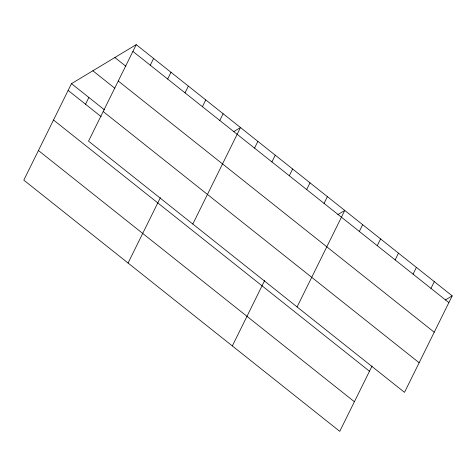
<?xml version="1.0" encoding="UTF-8"?>
<svg xmlns="http://www.w3.org/2000/svg" width="476" height="476" viewBox="0 0 476 476"><rect width="100%" height="100%" fill="white"/><g stroke="black" fill="none" stroke-linecap="round" stroke-linejoin="round"><path stroke-width="0.71" d="M136.231 44.649L88.542 141.14L404.511 392.349L452.2 295.864L136.231 44.649L71.489 83.651L23.8 180.136L339.769 431.351L372.083 365.961M85.531 104.22L88.863 97.467M150.273 65.218L153.611 58.465M167.653 79.034L170.991 72.287M185.027 92.85L188.365 86.102M202.407 106.672L205.745 99.918M128.068 263.038L160.388 197.653M219.787 120.487L223.125 113.734M192.816 224.035L240.499 127.55L233.591 131.715M254.541 148.119L257.879 141.366M271.921 161.935L275.259 155.182M289.301 175.751L292.639 168.998M306.675 189.567L310.013 182.814M232.342 345.939L264.656 280.548M324.055 203.383L327.393 196.636M297.084 306.937L344.773 210.451L337.859 214.616M359.338 231.437L362.676 224.684M377.242 245.67L380.58 238.922M395.145 259.908L398.483 253.155M413.055 274.14L416.393 267.393M430.958 288.379L434.296 281.625M445.286 300.023L452.2 295.864M132.893 51.402L448.862 302.611M114.865 57.519L125.872 66.271M118.256 81.015L434.225 332.224M92.856 70.781L114.865 88.28M71.489 83.651L104.506 109.902M103.179 111.527L419.148 362.736M68.151 90.404L101.168 116.656M53.514 120.017L369.483 371.226M38.437 150.523L354.406 401.738"/></g></svg>
